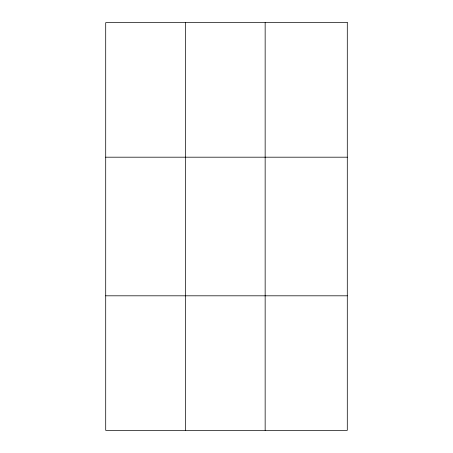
<?xml version="1.0" encoding="UTF-8"?>
<svg xmlns="http://www.w3.org/2000/svg" width="453" height="453" viewBox="0 0 453 453"><rect width="100%" height="100%" fill="white"/><g stroke="black" fill="none" stroke-linecap="round" stroke-linejoin="round"><path stroke-width="0.68" d="M185.43 430.35L185.43 22.65M265.152 430.35L265.152 22.65M105.708 157.191L347.292 157.191M105.708 295.809L347.292 295.809M347.292 22.65L347.292 430.35L105.708 430.35L105.708 22.65L347.292 22.65"/></g></svg>
